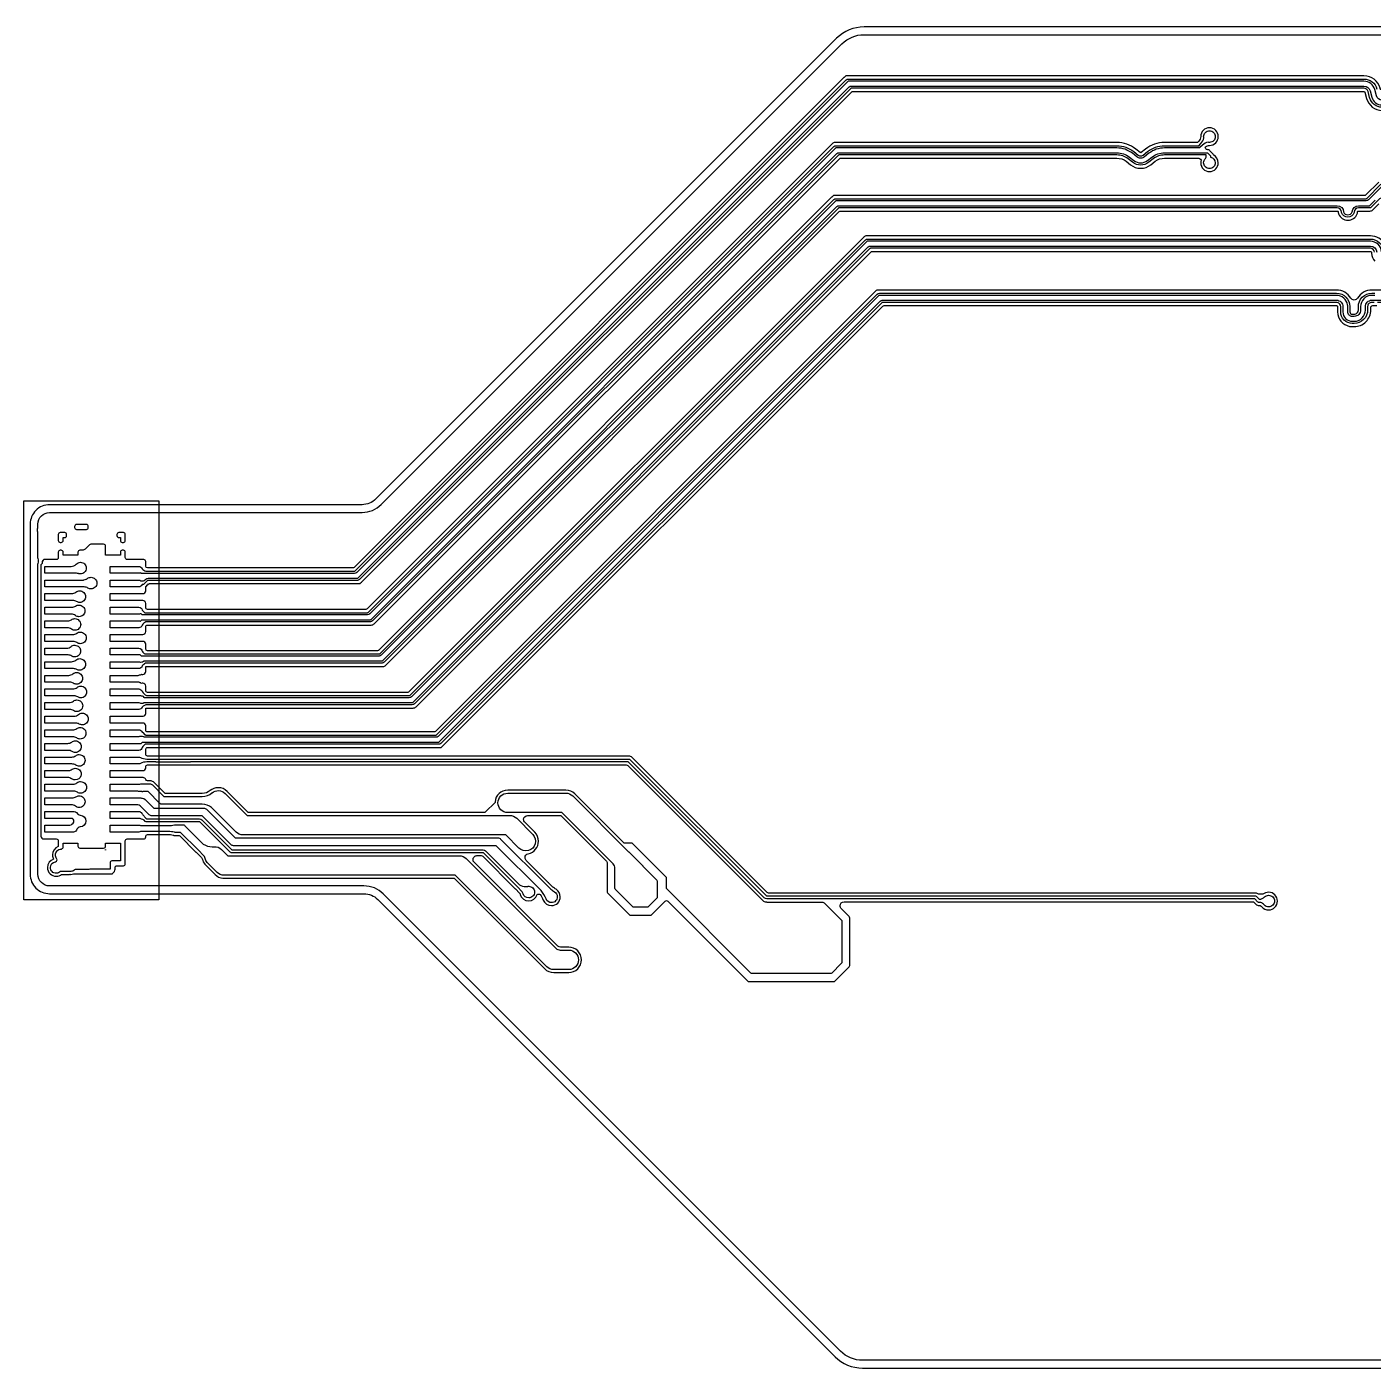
# Model space of a CAD drawing. Header units: millimetres. Extents: x 3227 to 3430, y -37 to 106.
# Drawn here: x 3299.62 to 3334.22, y -1.65 to 32.82 of the extents above; entities that cross this region are included whole.
import ezdxf

# ---------------------------------------------------------------- set-up
doc = ezdxf.new("R2010")
doc.units = ezdxf.units.MM
doc.header["$LTSCALE"] = 23.1
doc.layers.get('0').update_dxf_attribs({"linetype": 'CONTINUOUS'})
doc.layers.add('gbr-outline-dxf_layer1', color=2, linetype='CONTINUOUS')
doc.layers.add('備註', color=1, linetype='CONTINUOUS')

msp = doc.modelspace()

# ---------------------------------------------------------------- linework, layer by layer
for p, q in [((3333.985, 31.429), (3333.985, 31.429)), ((3333.985, 31.429), (3333.985, 31.429)), ((3300.814, 18.78), (3300.697, 18.78)), ((3302.67, 18.778), (3302.669, 18.778)), ((3300.814, 18.43), (3300.725, 18.43)), ((3302.495, 18.08), (3302.406, 18.08)), ((3302.645, 17.711), (3302.645, 17.711)), ((3302.495, 17.03), (3302.406, 17.03)), ((3302.639, 16.65), (3302.639, 16.65)), ((3300.814, 16.329), (3300.678, 16.329)), ((3300.814, 15.629), (3300.71, 15.629)), ((3302.685, 15.579), (3302.684, 15.579)), ((3300.814, 14.929), (3300.725, 14.929)), ((3302.495, 14.929), (3302.406, 14.929)), ((3302.7, 13.931), (3302.7, 13.931)), ((3302.7, 13.931), (3302.7, 13.931)), ((3302.7, 13.931), (3302.7, 13.931)), ((3302.495, 13.529), (3302.406, 13.529)), ((3300.814, 13.179), (3300.725, 13.179)), ((3313.473, 13.205), (3311.976, 13.205)), ((3300.725, 12.129), (3300.446, 12.129)), ((3300.791, 12.129), (3300.725, 12.129)), ((3300.791, 12.129), (3300.791, 12.129)), ((3303.247, 12.142), (3303.247, 12.142)), ((3301.641, 11.665), (3301.641, 11.678)), ((3301.696, 11.178), (3301.636, 11.178)), ((3314.733, 11.197), (3314.733, 11.197)), ((3357.135, -1.45), (3321.097, -1.45))]:
    msp.add_line(p, q)
at = {"color": 6}
msp.add_line((3333.387, 25.562), (3333.387, 25.627), dxfattribs=at)
at = {"color": 1}
msp.add_line((3308.04, 18.778), (3302.67, 18.778), dxfattribs=at)
at = {"color": 3}
msp.add_line((3308.671, 16.65), (3302.639, 16.65), dxfattribs=at)
at = {"color": 4}
msp.add_line((3309.448, 15.579), (3302.685, 15.579), dxfattribs=at)
at = {"linetype": 'Continuous'}
for points in [[(3299.902, 11.044), (3299.902, 11.093, -0.031919), (3299.901, 11.097), (3299.901, 19.015, -0.067064), (3299.903, 19.025, -0.074468), (3299.907, 19.035, 0.075639), (3299.917, 19.098, 0.074622), (3299.907, 19.161, -0.121952), (3299.902, 19.184), (3299.902, 19.57, -0.050514), (3299.899, 19.6, -0.05053), (3299.902, 19.63), (3299.902, 19.838, -0.09685), (3299.891, 19.894, -0.09685), (3299.902, 19.951), (3299.902, 20.044, -0.414221), (3300.202, 20.344), (3308.233, 20.344, 0.198849), (3308.727, 20.549), (3320.569, 32.39, -0.19897), (3321.135, 32.625)], [(3333.985, 31.568), (3320.733, 31.568, 0.015746), (3320.723, 31.568), (3320.687, 31.568, 0.198804), (3320.652, 31.553), (3320.627, 31.528, 0.017116), (3320.62, 31.521), (3308.027, 18.928, -0.148168), (3308, 18.917), (3302.716, 18.917, -0.382571), (3302.672, 18.966), (3302.672, 19.084, 0.414253), (3302.622, 19.134), (3302.198, 19.134, -0.414228), (3302.148, 19.184), (3302.148, 19.321), (3302.148, 19.322, 0.41425), (3302.098, 19.372), (3302.098, 19.372), (3302.072, 19.372), (3302.071, 19.372, 0.414261), (3302.021, 19.322), (3302.021, 19.321), (3302.021, 19.248), (3301.641, 19.248), (3301.641, 19.478), (3301.641, 19.478, 0.414249), (3301.591, 19.528), (3301.591, 19.528), (3301.536, 19.528)], [(3334.915, 31.568), (3334.915, 31.568, 0.347199), (3334.498, 31.239, -0.276193), (3334.465, 31.205), (3334.462, 31.204, -0.065127), (3334.449, 31.203, -0.340282), (3334.401, 31.24), (3334.398, 31.249, 0.340462), (3333.985, 31.568), (3333.985, 31.568)], [(3302.406, 18.08), (3301.758, 18.08), (3301.758, 18.257), (3302.406, 18.257), (3302.495, 18.257), (3302.596, 18.257), (3302.597, 18.257, 0.414241), (3302.672, 18.332), (3302.672, 18.333), (3302.672, 18.433, 0.027609), (3302.68, 18.441), (3302.721, 18.481, 0.02094), (3302.727, 18.487), (3302.746, 18.506, -0.138877), (3302.771, 18.516), (3308.115, 18.516, 0.015786), (3308.125, 18.516), (3308.161, 18.516, 0.198766), (3308.196, 18.531), (3308.22, 18.555, 0.017421), (3308.229, 18.563), (3308.229, 18.563), (3320.819, 31.154, -0.179694), (3320.851, 31.167), (3333.985, 31.167, -0.340562), (3334.011, 31.147), (3334.053, 30.987, 0.340283), (3334.452, 30.679)], [(3334.915, 31.429), (3334.915, 31.429, 0.34701), (3334.633, 31.207), (3334.633, 31.207), (3334.597, 31.056), (3334.597, 31.056, -0.346726), (3334.452, 30.941), (3334.452, 30.941, -0.340017), (3334.307, 31.053), (3334.307, 31.053), (3334.264, 31.214), (3334.264, 31.214, 0.340297), (3333.985, 31.429), (3333.985, 31.429)], [(3302.406, 17.03), (3301.758, 17.03), (3301.758, 17.207), (3302.406, 17.207), (3302.495, 17.207), (3302.596, 17.207), (3302.597, 17.207, 0.414244), (3302.672, 17.282), (3302.672, 17.283), (3302.672, 17.4, -0.41407), (3302.722, 17.45), (3308.468, 17.45, 0.198878), (3308.546, 17.482), (3320.502, 29.438, -0.198826), (3320.537, 29.452), (3327.633, 29.452), (3327.633, 29.452, -0.167414), (3327.872, 29.37), (3327.986, 29.28, 0.167594), (3328.246, 29.191, 0.167835), (3328.507, 29.28), (3328.621, 29.37, -0.167518), (3328.86, 29.452), (3328.86, 29.452), (3329.711, 29.452, -0.268885), (3329.799, 29.401, 0.075967), (3329.789, 29.333, 0.414191), (3330.015, 29.107, 0.414224), (3330.241, 29.333, 0.280458), (3330.118, 29.534, 0.112143), (3330.092, 29.575), (3330.027, 29.64, 0.183974), (3329.956, 29.672), (3329.956, 29.672, -0.184824), (3329.923, 29.687), (3329.922, 29.688, -0.199521), (3329.907, 29.723, -0.121481), (3329.913, 29.746, -0.156987), (3330.016, 29.78, 0.412768), (3330.241, 30.006, 0.414224), (3330.015, 30.232, 0.413068), (3329.789, 30.007, -0.193738), (3329.738, 29.886), (3329.737, 29.885, 0.020772), (3329.731, 29.878), (3329.705, 29.853), (3328.86, 29.853, 0.167615), (3328.374, 29.685), (3328.26, 29.596, -0.169346), (3328.246, 29.591, -0.192353), (3328.231, 29.597), (3328.119, 29.685, 0.167497), (3327.633, 29.853), (3320.371, 29.853, 0.198889), (3320.336, 29.838), (3308.363, 17.865, -0.198874), (3308.327, 17.85), (3302.722, 17.85, -0.414228), (3302.672, 17.9), (3302.672, 18.004), (3302.672, 18.005, 0.414241), (3302.597, 18.08), (3302.596, 18.08), (3302.495, 18.08)], [(3330.015, 30.156, -0.414224), (3330.165, 30.006, -0.414224), (3330.015, 29.856, -0.053932), (3329.983, 29.86, 0.16384), (3329.835, 29.787), (3329.771, 29.723, -0.199584), (3329.751, 29.714), (3328.86, 29.714, 0.167616), (3328.459, 29.576), (3328.459, 29.576), (3328.345, 29.487), (3328.345, 29.487, -0.167623), (3328.246, 29.453, -0.167515), (3328.148, 29.487), (3328.148, 29.487), (3328.033, 29.576), (3328.033, 29.576, 0.167466), (3327.633, 29.714), (3320.417, 29.714)], [(3334.365, 28.838), (3334.033, 28.506, -0.198941), (3333.998, 28.492), (3320.415, 28.492, 0.015746), (3320.405, 28.491), (3320.37, 28.491, 0.198804), (3320.335, 28.477), (3320.31, 28.452, 0.017053), (3320.302, 28.445), (3308.657, 16.799, -0.139116), (3308.632, 16.789), (3302.716, 16.789, -0.382075), (3302.672, 16.839), (3302.672, 16.954), (3302.672, 16.955, 0.414244), (3302.597, 17.03), (3302.596, 17.03), (3302.495, 17.03)], [(3321.225, 27.454), (3321.225, 27.454, 0.006819), (3321.221, 27.454), (3321.18, 27.454, 0.198766), (3321.145, 27.439), (3321.118, 27.412, 0.012403), (3321.112, 27.407), (3309.435, 15.729, -0.147767), (3309.408, 15.718), (3302.717, 15.718, -0.170073), (3302.687, 15.732), (3302.686, 15.733, -0.198987), (3302.672, 15.769), (3302.672, 15.879), (3302.672, 15.88, 0.410864), (3302.597, 15.955), (3302.583, 15.955, -0.012499), (3302.577, 15.955, -0.308651), (3302.549, 15.956, 0.028572), (3302.536, 15.965, -0.029945), (3302.524, 15.971, 0.049926), (3302.499, 15.98, -0.013052), (3302.495, 15.979), (3302.406, 15.979, -0.007359), (3302.403, 15.979), (3301.758, 15.979), (3301.758, 16.157), (3302.475, 16.157, 0.071632), (3302.554, 16.182, -0.21792), (3302.574, 16.182, -0.018983), (3302.583, 16.182), (3302.598, 16.182, 0.410099), (3302.672, 16.257), (3302.672, 16.258), (3302.672, 16.377, -0.028662), (3302.687, 16.388), (3308.792, 16.388, 0.198766), (3308.827, 16.403), (3320.5, 28.076, -0.198874), (3320.536, 28.091), (3333.298, 28.091, -0.280846), (3333.322, 28.076), (3333.326, 28.05, 0.061589), (3333.332, 28.024, 0.314172), (3333.572, 27.857, 0.314175), (3333.812, 28.024, 0.061605), (3333.818, 28.05), (3333.822, 28.076, -0.281559), (3333.846, 28.091, -0.020996), (3333.849, 28.091), (3334.139, 28.091, 0.198933), (3334.217, 28.123), (3334.367, 28.274, 0.005259)], [(3334.044, 28.353), (3320.415, 28.353, 0.198981), (3320.4, 28.346), (3308.727, 16.673, -0.198943), (3308.671, 16.65), (3308.671, 16.65)], [(3334.522, 27.239, 0.268492), (3334.151, 27.454), (3321.225, 27.454)], [(3302.406, 14.929), (3301.758, 14.929), (3301.758, 15.107), (3302.406, 15.107), (3302.495, 15.107), (3302.606, 15.107, 0.414243), (3302.672, 15.173), (3302.672, 15.309, -0.043874), (3302.672, 15.31, -0.023592), (3302.685, 15.317), (3309.544, 15.317, 0.198878), (3309.621, 15.35), (3321.31, 27.038, -0.198874), (3321.346, 27.053), (3334.151, 27.053, -0.324584), (3334.177, 27.034), (3334.18, 27.008, 0.142463), (3334.267, 26.8)], [(3333.279, 26.062), (3321.485, 26.062, 0.198766), (3321.449, 26.047), (3310.119, 14.717, -0.198729), (3310.084, 14.702), (3302.715, 14.702, -0.199114), (3302.684, 14.715, -0.198996), (3302.672, 14.746), (3302.672, 14.864, 0.414243), (3302.606, 14.929), (3302.495, 14.929)], [(3334.188, 26.062), (3334.188, 26.062, 0.263972), (3333.821, 25.853, -0.264041), (3333.733, 25.804, -0.264035), (3333.646, 25.853, 0.263976), (3333.279, 26.062), (3333.279, 26.062)], [(3301.536, 19.528), (3301.259, 19.528, 0.187557), (3301.226, 19.514), (3301.113, 19.401, -0.200207), (3301.041, 19.372), (3300.981, 19.372), (3300.981, 19.372, 0.414261), (3300.931, 19.322), (3300.931, 19.321), (3300.931, 19.248), (3300.551, 19.248), (3300.551, 19.321), (3300.551, 19.322, 0.414261), (3300.501, 19.372), (3300.5, 19.372), (3300.475, 19.372), (3300.474, 19.372, 0.41425), (3300.424, 19.322), (3300.424, 19.321), (3300.424, 19.184, -0.414106), (3300.374, 19.134), (3300.076, 19.134), (3300.075, 19.134, 0.198865), (3300.04, 19.12), (3300.039, 19.119), (3300.015, 19.095, 0.199129), (3300.011, 19.086), (3300.011, 19.086), (3300.011, 19.05, -0.200369), (3300, 19.023), (3299.99, 19.013, 0.192262), (3299.976, 18.979), (3299.976, 18.978), (3299.976, 12.028), (3299.976, 12.027, 0.414241), (3300.051, 11.952), (3300.052, 11.952), (3300.374, 11.952, -0.414253), (3300.424, 11.902), (3300.424, 11.761, -0.033485), (3300.423, 11.754, 0.316697), (3300.274, 11.541, 0.125543), (3300.301, 11.433, 0.324233), (3300.146, 11.218, 0.41422), (3300.372, 10.992, 0.167757), (3300.511, 11.04), (3300.697, 11.04, 0.037905), (3300.724, 11.042, 0.025273), (3300.747, 11.041, 0.075189), (3300.813, 11.051), (3301.804, 11.051, 0.414294), (3301.823, 11.071, 0.258701), (3301.883, 11.178), (3301.883, 11.211, -0.414106), (3301.933, 11.261), (3302.098, 11.261, 0.414081), (3302.148, 11.311), (3302.148, 11.902, -0.414081), (3302.198, 11.952), (3302.622, 11.952, 0.414081), (3302.672, 12.002), (3302.672, 12.016, -0.38183), (3302.716, 12.066), (3303.247, 12.066, -0.055089), (3303.379, 12.052), (3303.386, 12.048, 0.116488), (3303.409, 12.042), (3303.429, 12.042, 0.01306), (3303.438, 12.042), (3303.521, 12.042, -0.15202), (3303.549, 12.031), (3303.964, 11.615), (3303.965, 11.614), (3304.106, 11.473, -0.054069), (3304.138, 11.402, 0.004332), (3304.139, 11.4, 0.115728), (3304.217, 11.274), (3304.453, 11.038, 0.175705), (3304.655, 10.944), (3308.282, 10.944), (3308.282, 10.944, -0.013413), (3308.331, 10.943), (3310.598, 10.943), (3312.927, 8.613, 0.198935), (3313.158, 8.518), (3313.546, 8.518, 0.414219), (3313.872, 8.844, 0.414222), (3313.546, 9.17), (3313.33, 9.17, -0.197501), (3313.267, 9.196), (3313.266, 9.196), (3313.266, 9.196), (3311.111, 11.352, -0.183431), (3311.085, 11.42, -0.414233), (3311.187, 11.522), (3311.187, 11.522), (3311.298, 11.522, -0.198766), (3311.333, 11.507), (3312.169, 10.671, 0.015676), (3312.174, 10.666), (3312.283, 10.557, -0.046114), (3312.301, 10.515, 0.324006), (3312.516, 10.359, 0.331476), (3312.732, 10.521, -0.115381), (3312.777, 10.531, -0.093523), (3312.815, 10.524, -0.056038), (3312.891, 10.382, 0.30845), (3313.102, 10.238, 0.41422), (3313.328, 10.464, 0.261797), (3313.219, 10.657, -0.03515), (3313.136, 10.716), (3313.035, 10.818, 0.016587), (3313.027, 10.826), (3312.452, 11.4, -0.198848), (3312.422, 11.472, -0.358711), (3312.505, 11.573, 0.358986), (3312.768, 11.892, 0.198939), (3312.673, 12.123), (3312.416, 12.38, -0.198995), (3312.386, 12.452, -0.414073), (3312.488, 12.554), (3313.338, 12.554), (3314.514, 11.377, -0.198842), (3314.529, 11.342), (3314.529, 10.599, 0.198877), (3314.544, 10.563), (3315.1, 10.007, 0.198757), (3315.135, 9.993), (3315.643, 9.993, 0.198804), (3315.678, 10.007), (3316.021, 10.35, -0.198874), (3316.057, 10.365, -0.198804), (3316.092, 10.35), (3318.141, 8.301, 0.198757), (3318.177, 8.286), (3320.356, 8.286, 0.198866), (3320.392, 8.301), (3320.755, 8.664, 0.198959), (3320.77, 8.7), (3320.77, 9.919, 0.199074), (3320.755, 9.955), (3320.549, 10.16, -0.198982), (3320.519, 10.233, -0.41409), (3320.621, 10.335), (3331.15, 10.335), (3331.199, 10.285), (3331.2, 10.284), (3331.21, 10.275, 0.201663), (3331.291, 10.241), (3331.32, 10.241, -0.108065), (3331.361, 10.21, 0.223094), (3331.535, 10.128, 0.414196), (3331.761, 10.354, 0.414191), (3331.535, 10.58, 0.175412), (3331.39, 10.528), (3331.277, 10.528, 0.199226), (3331.197, 10.561, 0.018804), (3331.189, 10.561), (3319.14, 10.561), (3319.139, 10.561, 0.007324), (3319.136, 10.561, 0.007315), (3319.133, 10.561), (3318.68, 10.561, -0.199011), (3318.645, 10.576), (3315.173, 14.048, 0.198617), (3315.093, 14.081), (3315.093, 14.081), (3303.808, 14.08), (3303.805, 14.08), (3302.721, 14.082, -0.413781), (3302.672, 14.132), (3302.672, 14.252, -0.414095), (3302.722, 14.302), (3310.25, 14.302, 0.198766), (3310.285, 14.317), (3321.615, 25.647, -0.198729), (3321.651, 25.661), (3333.279, 25.661, -0.414276), (3333.306, 25.634), (3333.306, 25.501, 0.360583), (3333.615, 25.128, 0.0467), (3333.686, 25.121), (3333.733, 25.121, 0.414218), (3334.161, 25.548), (3334.161, 25.611, -0.414228), (3334.211, 25.661), (3334.316, 25.661)], [(3300.697, 18.78), (3300.078, 18.78), (3300.078, 18.957), (3300.697, 18.957), (3300.754, 18.957), (3300.755, 18.957, 0.209189), (3300.883, 19.014, -0.212744), (3300.995, 19.063)], [(3300.995, 19.063, -0.414224), (3301.145, 18.913, -0.414224), (3300.995, 18.763, -0.077825), (3300.949, 18.77, -0.013845), (3300.948, 18.771, 0.076035), (3300.896, 18.78), (3300.814, 18.78)], [(3300.725, 18.43), (3300.078, 18.43), (3300.078, 18.607), (3300.725, 18.607), (3300.814, 18.607), (3301.066, 18.607), (3301.066, 18.607, 0.026443), (3301.085, 18.608, -0.156945), (3301.143, 18.627), (3301.147, 18.627, 0.047336), (3301.175, 18.645, -0.012696), (3301.176, 18.646, -0.166914), (3301.268, 18.677)], [(3301.268, 18.677, -0.414224), (3301.418, 18.527, -0.414224), (3301.268, 18.377, -0.142723), (3301.187, 18.401, -0.014508), (3301.186, 18.401, 0.14102), (3301.093, 18.43), (3300.814, 18.43)], [(3300.718, 18.08), (3300.078, 18.08), (3300.078, 18.257), (3300.718, 18.257), (3300.769, 18.257), (3300.77, 18.257, 0.169489), (3300.878, 18.295, -0.17597), (3300.975, 18.33)], [(3300.975, 18.33, -0.414224), (3301.125, 18.18, -0.414224), (3300.975, 18.03, -0.138759), (3300.896, 18.053, -0.012225), (3300.895, 18.053, 0.140429), (3300.803, 18.08), (3300.802, 18.08), (3300.718, 18.08)], [(3300.667, 17.73), (3300.078, 17.73), (3300.078, 17.907), (3300.667, 17.907), (3300.772, 17.907), (3300.773, 17.907, 0.149617), (3300.871, 17.937, -0.153479), (3300.957, 17.964)], [(3300.957, 17.964, -0.414224), (3301.107, 17.814, -0.414224), (3300.957, 17.664, -0.165584), (3300.865, 17.695, 0.160102), (3300.761, 17.73), (3300.761, 17.73), (3300.667, 17.73)], [(3300.65, 17.03), (3300.078, 17.03), (3300.078, 17.207), (3300.65, 17.207), (3300.798, 17.207), (3300.798, 17.207, 0.15914), (3300.902, 17.241, -0.160126), (3300.991, 17.27)], [(3300.991, 17.27, -0.414224), (3301.141, 17.12, -0.414224), (3300.991, 16.97, -0.155432), (3300.904, 16.998, 0.153842), (3300.804, 17.03), (3300.803, 17.03), (3300.65, 17.03)], [(3300.678, 16.329), (3300.078, 16.329), (3300.078, 16.507), (3300.678, 16.507), (3300.76, 16.507), (3300.761, 16.507, 0.182382), (3300.877, 16.551), (3300.877, 16.551, -0.181258), (3300.976, 16.588)], [(3300.976, 16.588, -0.414224), (3301.126, 16.438, -0.414224), (3300.976, 16.288, -0.127166), (3300.903, 16.307), (3300.903, 16.307, 0.127961), (3300.817, 16.329), (3300.817, 16.329), (3300.814, 16.329)], [(3300.71, 15.629), (3300.078, 15.629), (3300.078, 15.807), (3300.71, 15.807), (3300.798, 15.807), (3300.799, 15.807, 0.171324), (3300.909, 15.846, -0.013462), (3300.909, 15.847, -0.169362), (3301.003, 15.879)], [(3301.003, 15.879, -0.414224), (3301.153, 15.729, -0.414224), (3301.003, 15.579, -0.141049), (3300.923, 15.602), (3300.923, 15.602, 0.138199), (3300.832, 15.629), (3300.814, 15.629)], [(3300.725, 14.929), (3300.078, 14.929), (3300.078, 15.107), (3300.725, 15.107), (3300.814, 15.107), (3300.831, 15.107), (3300.832, 15.107, 0.176855), (3300.944, 15.148, -0.178398), (3301.042, 15.184)], [(3301.042, 15.184, -0.414224), (3301.192, 15.034, -0.414224), (3301.042, 14.884, -0.135236), (3300.965, 14.905, 0.129539), (3300.879, 14.929), (3300.814, 14.929)], [(3300.678, 14.579), (3300.078, 14.579), (3300.078, 14.757), (3300.678, 14.757), (3300.795, 14.757), (3300.796, 14.757, 0.158371), (3300.899, 14.791, -0.012907), (3300.899, 14.791, -0.156614), (3300.987, 14.819)], [(3300.987, 14.819, -0.414224), (3301.137, 14.669, -0.414224), (3300.987, 14.519, -0.156535), (3300.899, 14.547, 0.155232), (3300.798, 14.579), (3300.798, 14.579), (3300.678, 14.579)], [(3300.714, 13.879), (3300.078, 13.879), (3300.078, 14.057), (3300.714, 14.057), (3300.77, 14.057), (3300.77, 14.057, 0.159735), (3300.874, 14.091, -0.014225), (3300.875, 14.092, -0.15768), (3300.963, 14.12)], [(3300.963, 14.12, -0.414224), (3301.113, 13.97, -0.414224), (3300.963, 13.82, -0.153067), (3300.877, 13.847, -0.011214), (3300.876, 13.848, 0.15441), (3300.776, 13.879), (3300.775, 13.879), (3300.714, 13.879)], [(3301.758, 14.057), (3302.406, 14.057), (3302.495, 14.057, -0.119037), (3302.535, 14.047, -0.011996), (3302.536, 14.047, 0.123426), (3302.7, 14.006), (3302.939, 14.006, -0.074114), (3302.95, 14.004), (3303.812, 14.004, -0.067888), (3303.822, 14.006), (3315.072, 14.006), (3315.072, 14.006, -0.199051), (3315.134, 13.98), (3318.625, 10.489), (3318.625, 10.489, 0.198993), (3318.634, 10.485), (3331.197, 10.485, -0.223567), (3331.226, 10.472), (3331.295, 10.402, 0.192181), (3331.428, 10.46), (3331.429, 10.46, -0.199026), (3331.535, 10.504, -0.414224), (3331.685, 10.354, -0.414224), (3331.535, 10.204, -0.224099), (3331.419, 10.259, 0.132872), (3331.335, 10.317), (3331.291, 10.317, -0.200779), (3331.264, 10.328), (3331.253, 10.338), (3331.253, 10.339), (3331.182, 10.41), (3318.634, 10.41)], [(3302.406, 13.529), (3301.758, 13.529), (3301.758, 13.707), (3302.406, 13.707), (3302.495, 13.707), (3302.596, 13.707), (3302.597, 13.707, 0.414244), (3302.672, 13.782), (3302.672, 13.783), (3302.672, 13.805, -0.414095), (3302.722, 13.855), (3302.921, 13.855), (3302.925, 13.855, 0.033675), (3302.94, 13.854), (3302.941, 13.854), (3303.82, 13.854), (3303.821, 13.854, 0.029383), (3303.834, 13.854), (3303.837, 13.855), (3303.896, 13.855, -0.034512), (3303.91, 13.856)], [(3302.7, 13.931), (3302.7, 13.931, 0.122409), (3302.538, 13.891, -0.127335), (3302.495, 13.879), (3302.406, 13.879)], [(3318.634, 10.41), (3318.634, 10.41, -0.198813), (3318.572, 10.436), (3315.081, 13.927), (3315.081, 13.927, 0.199265), (3315.072, 13.931), (3303.83, 13.931, -0.067816), (3303.82, 13.929), (3302.941, 13.929, -0.07404), (3302.93, 13.931), (3302.7, 13.931)], [(3303.91, 13.856), (3304.694, 13.856, -0.035508), (3304.708, 13.855), (3315.025, 13.855, -0.199011), (3315.061, 13.84), (3318.533, 10.368, 0.198617), (3318.613, 10.335), (3318.613, 10.335), (3318.622, 10.335, -0.16555), (3318.636, 10.33, 0.165614), (3318.651, 10.325), (3320.075, 10.325, -0.198804), (3320.11, 10.31), (3320.551, 9.87, -0.198996), (3320.565, 9.834), (3320.565, 8.784, -0.198766), (3320.551, 8.749), (3320.307, 8.505, -0.198959), (3320.272, 8.491), (3318.261, 8.491, -0.198889), (3318.226, 8.505), (3316.072, 10.659, -0.198959), (3316.058, 10.694), (3316.058, 10.94, 0.198889), (3316.043, 10.975), (3315.19, 11.828, 0.198847), (3315.154, 11.843), (3314.991, 11.843, -0.198804), (3314.955, 11.858), (3313.703, 13.11, 0.198753), (3313.473, 13.205), (3313.473, 13.205)], [(3311.976, 13.205), (3311.976, 13.205, 0.391672), (3311.651, 12.905), (3311.65, 12.886), (3311.409, 12.646, -0.198814), (3311.374, 12.631), (3305.308, 12.631), (3304.766, 13.174, 0.198927), (3304.535, 13.269, 0.175713), (3304.326, 13.193), (3304.326, 13.193, -0.175919), (3304.126, 13.121, 0.015009), (3304.116, 13.12), (3303.174, 13.12), (3302.9, 13.394, 0.198592), (3302.775, 13.446), (3302.722, 13.446, -0.314086), (3302.675, 13.478, -0.011631), (3302.674, 13.479, 0.319008), (3302.604, 13.529), (3302.603, 13.529), (3302.495, 13.529)], [(3300.725, 13.179), (3300.078, 13.179), (3300.078, 13.357), (3300.725, 13.357), (3300.802, 13.357, 0.160585), (3300.905, 13.393, -0.171595), (3301, 13.426)], [(3301, 13.426, -0.414224), (3301.15, 13.276, -0.414224), (3301, 13.126, -0.145034), (3300.918, 13.15), (3300.918, 13.151, 0.146019), (3300.822, 13.179), (3300.821, 13.179), (3300.814, 13.179)], [(3302.406, 13.179), (3301.758, 13.179), (3301.758, 13.357), (3302.406, 13.357), (3302.494, 13.357, 0.001785), (3302.544, 13.365, -0.08037), (3302.576, 13.37)], [(3302.576, 13.37), (3302.775, 13.37, -0.199863), (3302.847, 13.34), (3303.142, 13.045), (3304.126, 13.045, 0.175918), (3304.375, 13.135, -0.006993), (3304.377, 13.136, -0.38565), (3304.712, 13.12), (3305.277, 12.555), (3312.029, 12.555, -0.199793), (3312.207, 12.482), (3312.619, 12.069, -1), (3312.266, 11.716), (3311.927, 12.055), (3305.174, 12.055, -0.19971), (3304.997, 12.128), (3304.367, 12.757, 0.169539), (3304.126, 12.842), (3303.101, 12.842, -0.199863), (3303.028, 12.871), (3302.733, 13.167), (3302.595, 13.167, -0.115063), (3302.583, 13.166, 0.001427), (3302.574, 13.167, -0.050603), (3302.554, 13.169, 0.011445), (3302.466, 13.177, -0.086694), (3302.458, 13.179), (3302.406, 13.179)], [(3300.718, 12.829), (3300.078, 12.829), (3300.078, 13.007), (3300.718, 13.007), (3300.785, 13.007), (3300.785, 13.007, 0.142248), (3300.879, 13.034, -0.147198), (3300.962, 13.059)], [(3300.962, 13.059, -0.414224), (3301.112, 12.909, -0.414224), (3300.962, 12.759, -0.168028), (3300.869, 12.791), (3300.869, 12.792, 0.168886), (3300.76, 12.829), (3300.76, 12.829), (3300.718, 12.829)], [(3314.733, 11.197), (3314.733, 11.197, 0.196833), (3314.686, 11.313), (3313.369, 12.629), (3311.976, 12.629, -1), (3311.976, 13.129)], [(3311.976, 13.129), (3313.472, 13.129, -0.19971), (3313.65, 13.056), (3315.083, 11.623, -0.115747), (3315.102, 11.611), (3315.45, 11.263, -0.199061), (3315.454, 11.252), (3315.454, 11.252, 0.024528), (3315.454, 11.251, -0.031574), (3315.474, 11.226), (3315.807, 10.893, -0.198944), (3315.821, 10.858), (3315.821, 10.46, -0.198804), (3315.807, 10.425), (3315.593, 10.212, -0.198814), (3315.558, 10.197), (3315.22, 10.197, -0.198889), (3315.184, 10.212), (3314.748, 10.648, -0.198814), (3314.733, 10.683), (3314.733, 11.197)], [(3300.078, 12.657), (3300.446, 12.657), (3300.814, 12.657), (3300.829, 12.657, -0.199324), (3300.892, 12.631), (3300.94, 12.583, 0.183977), (3300.989, 12.562, -0.406832), (3301.136, 12.412, -0.408243), (3300.989, 12.262, 0.183164), (3300.94, 12.241), (3300.902, 12.204, -0.366448), (3300.814, 12.129), (3300.791, 12.129)], [(3300.446, 12.129), (3300.078, 12.129), (3300.078, 12.307), (3300.446, 12.307), (3300.723, 12.307), (3300.723, 12.307, 0.198878), (3300.776, 12.329), (3300.776, 12.329), (3300.807, 12.36, 0.193913), (3300.828, 12.412, 0.179554), (3300.81, 12.461, 0.178789), (3300.761, 12.479), (3300.761, 12.479), (3300.446, 12.479)], [(3302.406, 12.129), (3301.758, 12.129), (3301.758, 12.307), (3302.406, 12.307), (3302.495, 12.307, -0.136166), (3302.54, 12.294), (3303.247, 12.294), (3303.247, 12.294), (3303.247, 12.294, 0.061527), (3303.413, 12.315, -0.06543), (3303.438, 12.318)], [(3303.247, 12.142), (3302.54, 12.142, -0.136155), (3302.495, 12.129), (3302.406, 12.129)], [(3303.438, 12.318), (3303.61, 12.318, -0.200036), (3303.681, 12.289), (3304.152, 11.818, 0.140241), (3304.384, 11.751, 0.023368), (3304.425, 11.753), (3304.426, 11.753, -0.221874), (3304.624, 11.681), (3304.787, 11.519), (3310.733, 11.519, -0.199522), (3310.91, 11.445), (3313.214, 9.141, 0.192569), (3313.328, 9.094), (3313.546, 9.094, -1), (3313.546, 8.594), (3313.158, 8.594, -0.199522), (3312.981, 8.667), (3310.63, 11.019), (3304.684, 11.019, -0.19935), (3304.507, 11.092), (3304.271, 11.327, -0.119035), (3304.21, 11.427, 0.058936), (3304.166, 11.521), (3304.019, 11.668), (3304.018, 11.668), (3303.569, 12.118), (3303.438, 12.118, -0.065441), (3303.413, 12.122, 0.061526), (3303.247, 12.142), (3303.247, 12.142)], [(3301.636, 11.178), (3301.235, 11.178, -0.129584), (3301.185, 11.165), (3300.877, 11.165), (3300.877, 11.165, 0.17261), (3300.845, 11.154, -0.181194), (3300.747, 11.117, -0.042036), (3300.722, 11.119, -0.015886), (3300.716, 11.118, -0.046259), (3300.697, 11.116), (3300.482, 11.116, -0.209013), (3300.372, 11.068, -0.414224), (3300.222, 11.218, -0.375159), (3300.351, 11.367, 0.368314), (3300.394, 11.416), (3300.394, 11.416, 0.166006), (3300.383, 11.447, -0.171919), (3300.35, 11.541, -0.414224), (3300.5, 11.691), (3300.501, 11.691), (3300.501, 11.691, 0.02511), (3300.506, 11.692), (3300.507, 11.692, -0.111394), (3300.544, 11.717, 0.129912), (3300.551, 11.741), (3300.551, 11.742), (3300.551, 11.839)], [(3300.551, 11.839), (3300.931, 11.839), (3300.931, 11.766), (3300.931, 11.765, 0.414261), (3300.981, 11.715), (3300.981, 11.715), (3301.554, 11.715, -0.06286), (3301.579, 11.712, -0.128437), (3301.591, 11.715, 0.41425), (3301.641, 11.765), (3301.641, 11.766), (3301.641, 11.839), (3302.021, 11.839), (3302.021, 11.388), (3301.805, 11.388, 0.406516), (3301.756, 11.338), (3301.756, 11.338), (3301.756, 11.178), (3301.696, 11.178)], [(3301.641, 11.678, -0.018946), (3301.635, 11.675, -0.029216), (3301.641, 11.665)], [(3321.097, -1.45), (3321.097, -1.45, -0.198841), (3320.531, -1.216), (3308.777, 10.539, 0.198849), (3308.282, 10.744), (3300.202, 10.744, -0.414221), (3299.902, 11.044), (3299.902, 11.044)]]:
    msp.add_lwpolyline(points, format="xyb", dxfattribs=at)
for points in [[(3321.135, 32.625), (3321.135, 32.625), (3357.135, 32.625)], [(3335.137, 26.062), (3334.188, 26.062)], [(3302.406, 13.879), (3301.758, 13.879), (3301.758, 14.057)], [(3300.446, 12.479), (3300.078, 12.479), (3300.078, 12.657)]]:
    msp.add_lwpolyline(points, dxfattribs=at)
at = {"color": 1, "linetype": 'Continuous'}
for points in [[(3302.406, 18.78), (3301.758, 18.78), (3301.758, 18.957), (3302.406, 18.957), (3302.495, 18.957, -0.316645), (3302.578, 18.898, 0.112618), (3302.674, 18.835), (3308.04, 18.835, 0.199073), (3308.056, 18.841), (3308.056, 18.841), (3320.677, 31.463, -0.19884), (3320.733, 31.486), (3320.733, 31.486), (3333.985, 31.486), (3333.985, 31.486), (3333.985, 31.486), (3333.985, 31.486), (3333.985, 31.486, -0.340305), (3334.319, 31.229)], [(3302.406, 18.43), (3301.758, 18.43), (3301.758, 18.607), (3302.406, 18.607), (3302.495, 18.607, -0.165655), (3302.549, 18.589, 0.054134), (3302.588, 18.585, 0.063912), (3302.635, 18.591), (3302.676, 18.632, -0.198943), (3302.731, 18.655), (3302.731, 18.655), (3308.115, 18.655, 0.199124), (3308.13, 18.661), (3308.13, 18.661), (3320.752, 31.283, -0.198963), (3320.808, 31.306)], [(3334.452, 30.761, -0.340295), (3334.132, 31.007), (3334.132, 31.008), (3334.09, 31.168), (3334.09, 31.168, 0.340395), (3333.985, 31.249), (3320.808, 31.249, 0.199003), (3320.792, 31.243), (3320.792, 31.243), (3308.171, 18.621, -0.199055), (3308.115, 18.598), (3302.731, 18.598, 0.199143), (3302.716, 18.591), (3302.716, 18.591), (3302.67, 18.545), (3302.67, 18.545), (3302.623, 18.498, -0.199488), (3302.603, 18.49), (3302.579, 18.49), (3302.579, 18.49, -0.320951), (3302.495, 18.43), (3302.406, 18.43)], [(3333.985, 31.429), (3320.733, 31.429, 0.198864), (3320.718, 31.423), (3320.718, 31.423), (3308.096, 18.801, -0.198949), (3308.041, 18.778), (3308.04, 18.778)], [(3320.808, 31.306), (3320.808, 31.306), (3333.985, 31.306), (3333.985, 31.306, -0.340388), (3334.145, 31.183), (3334.145, 31.182), (3334.187, 31.022), (3334.187, 31.022, 0.340287), (3334.452, 30.818, 0.347042)], [(3302.669, 18.778), (3302.563, 18.778, -0.199584), (3302.542, 18.786), (3302.538, 18.791, -0.12822), (3302.495, 18.78), (3302.406, 18.78)]]:
    msp.add_lwpolyline(points, format="xyb", dxfattribs=at)
at = {"color": 2, "linetype": 'Continuous'}
for points in [[(3302.645, 17.711), (3302.591, 17.711, -0.198955), (3302.57, 17.72), (3302.553, 17.738, 0.0204), (3302.536, 17.738, 0.004271), (3302.533, 17.738, -0.112169), (3302.495, 17.73), (3302.406, 17.73, -0.007359), (3302.403, 17.73), (3301.758, 17.73), (3301.758, 17.907), (3302.495, 17.907), (3302.495, 17.907, -0.36701), (3302.582, 17.833, 0.115975), (3302.652, 17.768), (3308.373, 17.768), (3308.373, 17.768, 0.198995), (3308.388, 17.775), (3308.388, 17.775), (3320.362, 29.748), (3320.362, 29.748, -0.198938), (3320.417, 29.771), (3327.633, 29.771), (3327.633, 29.771, -0.167468), (3328.068, 29.621), (3328.068, 29.621), (3328.183, 29.532), (3328.183, 29.531, 0.167486), (3328.246, 29.51, 0.167637), (3328.31, 29.531), (3328.31, 29.532), (3328.424, 29.621), (3328.424, 29.621, -0.167613), (3328.86, 29.771), (3328.86, 29.771), (3329.739, 29.771), (3329.795, 29.827), (3329.795, 29.827), (3329.795, 29.827, 0.163395), (3329.868, 29.975, -0.053469), (3329.865, 30.006, -0.414224), (3330.015, 30.156)], [(3302.406, 17.38), (3301.758, 17.38), (3301.758, 17.557), (3302.406, 17.557), (3302.495, 17.557, -0.095279), (3302.527, 17.551, 0.011606), (3302.542, 17.552), (3302.57, 17.58, -0.199584), (3302.59, 17.588), (3302.672, 17.588), (3302.672, 17.588), (3308.448, 17.588, 0.198856), (3308.463, 17.594), (3320.436, 29.568), (3320.436, 29.568, -0.1988), (3320.492, 29.591)], [(3320.417, 29.714), (3320.417, 29.714, 0.199121), (3320.402, 29.708), (3308.429, 17.735), (3308.428, 17.734, -0.198856), (3308.373, 17.711), (3302.645, 17.711)], [(3320.492, 29.591), (3320.492, 29.591), (3327.633, 29.591), (3327.633, 29.591, -0.167466), (3327.957, 29.479), (3327.957, 29.479), (3328.072, 29.389), (3328.072, 29.389, 0.167452), (3328.246, 29.329, 0.167469), (3328.421, 29.389), (3328.421, 29.389), (3328.536, 29.479), (3328.536, 29.479, -0.167398), (3328.86, 29.591), (3328.86, 29.591), (3329.915, 29.591, -0.033991), (3329.919, 29.591), (3329.95, 29.591, -0.199584), (3329.97, 29.582), (3329.974, 29.578), (3329.974, 29.578), (3330.035, 29.518), (3330.035, 29.517, -0.196847), (3330.043, 29.497), (3330.043, 29.481, -0.359284), (3330.165, 29.333, -0.414224), (3330.015, 29.183, -0.414224), (3329.865, 29.333, -0.216781), (3329.916, 29.446, 0.115252), (3329.931, 29.512, 0.037055), (3329.93, 29.534), (3329.915, 29.534, -0.033991), (3329.911, 29.534), (3328.86, 29.534, 0.167388), (3328.571, 29.434), (3328.571, 29.434), (3328.456, 29.344), (3328.456, 29.344, -0.167477), (3328.246, 29.272), (3328.246, 29.272, -0.167465), (3328.037, 29.344), (3328.036, 29.344), (3327.922, 29.434), (3327.922, 29.434, 0.167454), (3327.633, 29.534), (3320.492, 29.534, 0.198981), (3320.477, 29.528), (3308.503, 17.554), (3308.503, 17.554, -0.198777), (3308.448, 17.531), (3308.448, 17.531)], [(3308.448, 17.531), (3302.679, 17.531, 0.105762), (3302.581, 17.447, -0.344691), (3302.495, 17.38), (3302.406, 17.38)]]:
    msp.add_lwpolyline(points, format="xyb", dxfattribs=at)
at = {"color": 3, "linetype": 'Continuous'}
for points in [[(3334.708, 29.274, -0.414224), (3334.858, 29.124, -0.395258), (3334.717, 28.975, 0.057643), (3334.664, 28.943, -0.091578), (3334.64, 28.908), (3334.64, 28.908), (3334.585, 28.854), (3334.585, 28.854), (3334.524, 28.792, -0.034801), (3334.492, 28.765), (3334.492, 28.764, 0.034732), (3334.463, 28.74), (3334.099, 28.376), (3334.099, 28.376, -0.198742), (3334.044, 28.353), (3334.044, 28.353)], [(3302.406, 16.68), (3301.758, 16.68), (3301.758, 16.857), (3302.406, 16.857), (3302.495, 16.857, -0.388245), (3302.583, 16.776, 0.114548), (3302.647, 16.707), (3308.671, 16.707, 0.199143), (3308.687, 16.714), (3308.687, 16.714), (3320.36, 28.387), (3320.36, 28.387, -0.198816), (3320.415, 28.41), (3320.415, 28.41), (3334.044, 28.41, 0.198914), (3334.059, 28.416), (3334.423, 28.78)], [(3334.457, 28.423), (3334.425, 28.423, 0.198872), (3334.384, 28.405), (3334.384, 28.405), (3334.311, 28.332), (3334.311, 28.332), (3334.159, 28.181, -0.199274), (3334.139, 28.172), (3333.846, 28.172, 0.413726), (3333.738, 28.064, -0.08709), (3333.736, 28.054, -0.317814), (3333.572, 27.938, -0.317817), (3333.408, 28.054, -0.087123), (3333.406, 28.064, 0.413728), (3333.298, 28.172), (3320.49, 28.172, 0.198856), (3320.475, 28.166), (3308.802, 16.493, -0.198812), (3308.746, 16.47), (3308.746, 16.47)], [(3302.406, 16.329), (3301.758, 16.329), (3301.758, 16.507), (3302.406, 16.507), (3302.495, 16.507, -0.110476), (3302.532, 16.499, 0.005339), (3302.537, 16.499), (3302.537, 16.499, 0.06156), (3302.599, 16.506), (3302.611, 16.519, -0.199584), (3302.631, 16.527), (3302.66, 16.527), (3302.66, 16.527), (3308.746, 16.527, 0.199032), (3308.761, 16.533), (3308.761, 16.533), (3320.435, 28.206), (3320.435, 28.206, -0.198777), (3320.49, 28.229), (3320.49, 28.229), (3333.298, 28.229, -0.404726), (3333.463, 28.069, 0.307508), (3333.572, 27.995, 0.307508), (3333.681, 28.069, -0.404727), (3333.846, 28.229), (3334.127, 28.229), (3334.271, 28.372)], [(3302.639, 16.65), (3302.574, 16.65, -0.199584), (3302.554, 16.659), (3302.527, 16.686, -0.092887), (3302.495, 16.68), (3302.406, 16.68)], [(3308.746, 16.47), (3302.667, 16.47, 0.111536), (3302.581, 16.398, -0.348069), (3302.495, 16.329), (3302.406, 16.329)]]:
    msp.add_lwpolyline(points, format="xyb", dxfattribs=at)
at = {"color": 4, "linetype": 'Continuous'}
for points in [[(3302.406, 15.629), (3301.758, 15.629), (3301.758, 15.807), (3302.406, 15.807), (3302.495, 15.807, -0.348806), (3302.581, 15.739, 0.098678), (3302.692, 15.636), (3309.448, 15.636, 0.198914), (3309.463, 15.642), (3321.17, 27.349, -0.198943), (3321.225, 27.372), (3321.225, 27.372), (3334.151, 27.372), (3334.151, 27.372, -0.39542), (3334.496, 27.048)], [(3302.406, 15.279), (3301.758, 15.279), (3301.758, 15.457), (3302.406, 15.457), (3302.495, 15.457, -0.142292), (3302.542, 15.443, 0.035775), (3302.577, 15.441), (3302.577, 15.441, 0.029688), (3302.606, 15.443), (3302.611, 15.447, -0.198563), (3302.631, 15.456), (3302.666, 15.456), (3309.523, 15.456), (3309.523, 15.456, 0.198995), (3309.538, 15.462), (3309.538, 15.462), (3321.245, 27.169, -0.198804), (3321.3, 27.192)], [(3334.26, 27.033, 0.395296), (3334.151, 27.135), (3321.3, 27.135, 0.199004), (3321.285, 27.128), (3321.285, 27.128), (3309.579, 15.422), (3309.578, 15.422, -0.198856), (3309.523, 15.399), (3302.671, 15.399, 0.070237), (3302.61, 15.366), (3302.592, 15.348, -0.114375), (3302.581, 15.341, 0.004919), (3302.578, 15.338, -0.316589), (3302.495, 15.279), (3302.406, 15.279)], [(3334.44, 27.045, 0.395401), (3334.151, 27.315), (3321.225, 27.315, 0.199143), (3321.21, 27.309), (3321.21, 27.309), (3309.504, 15.602), (3309.504, 15.602, -0.198742), (3309.448, 15.579), (3309.448, 15.579)], [(3321.3, 27.192), (3321.3, 27.192), (3334.151, 27.192), (3334.151, 27.192, -0.395286), (3334.316, 27.037)], [(3302.684, 15.579), (3302.656, 15.579, -0.199584), (3302.636, 15.588), (3302.613, 15.61, 0.062516), (3302.52, 15.633, -0.071784), (3302.495, 15.629), (3302.406, 15.629)]]:
    msp.add_lwpolyline(points, format="xyb", dxfattribs=at)
at = {"color": 6, "linetype": 'Continuous'}
for points in [[(3302.406, 14.579), (3301.758, 14.579), (3301.758, 14.757), (3302.406, 14.757), (3302.495, 14.757, -0.322188), (3302.579, 14.697, -0.170128), (3302.596, 14.688), (3302.653, 14.631, 0.020186), (3302.672, 14.621), (3310.129, 14.621), (3310.129, 14.621, 0.199121), (3310.145, 14.627), (3321.475, 25.957), (3321.475, 25.957, -0.198777), (3321.53, 25.98), (3321.53, 25.98), (3333.279, 25.98, -0.414212), (3333.625, 25.634), (3333.625, 25.634), (3333.625, 25.605), (3333.625, 25.501, 0.414258), (3333.686, 25.44), (3333.733, 25.44, 0.414232), (3333.842, 25.548), (3333.842, 25.634, -0.414219), (3334.188, 25.98), (3334.264, 25.98)], [(3302.406, 14.229), (3301.758, 14.229), (3301.758, 14.407), (3302.406, 14.407), (3302.495, 14.407, -0.088902), (3302.525, 14.402, 0.030232), (3302.555, 14.406), (3302.582, 14.432, -0.199584), (3302.602, 14.441), (3302.651, 14.441), (3302.651, 14.441), (3310.204, 14.441, 0.198981), (3310.219, 14.447), (3321.549, 25.777), (3321.55, 25.777, -0.198856), (3321.605, 25.8)], [(3333.568, 25.605), (3333.568, 25.634, 0.040192), (3333.564, 25.68, -0.009986), (3333.564, 25.681, 0.367217), (3333.279, 25.923), (3321.53, 25.923, 0.198856), (3321.515, 25.917), (3310.185, 14.587), (3310.185, 14.587, -0.198938), (3310.129, 14.564), (3302.666, 14.564)], [(3321.605, 25.743), (3321.605, 25.743, 0.198995), (3321.59, 25.737), (3321.59, 25.736), (3310.26, 14.407), (3310.26, 14.407, -0.198816), (3310.204, 14.384), (3310.204, 14.384)], [(3321.605, 25.8), (3333.279, 25.8, -0.414226), (3333.444, 25.634), (3333.444, 25.627), (3333.444, 25.562), (3333.444, 25.501, 0.414224), (3333.686, 25.259), (3333.733, 25.259, 0.41422), (3334.022, 25.548), (3334.022, 25.634, -0.414226), (3334.188, 25.8), (3334.252, 25.8), (3334.332, 25.8), (3335.328, 25.8), (3335.328, 25.8, -0.345906), (3335.461, 25.695, -0.366973), (3335.587, 25.547, -0.414224), (3335.437, 25.397, -0.414224), (3335.287, 25.547, -0.157232), (3335.315, 25.635, 0.062102), (3335.32, 25.68), (3335.32, 25.68, 0.08925), (3335.309, 25.743), (3334.332, 25.743)], [(3333.387, 25.627), (3333.387, 25.634, 0.414232), (3333.279, 25.743), (3321.605, 25.743)], [(3334.252, 25.743), (3334.188, 25.743, 0.414232), (3334.079, 25.634), (3334.079, 25.548, -0.414219), (3333.733, 25.202), (3333.686, 25.202, -0.414222), (3333.387, 25.501), (3333.387, 25.562)], [(3334.264, 25.923), (3334.188, 25.923, 0.41422), (3333.899, 25.634), (3333.899, 25.548, -0.414226), (3333.733, 25.383), (3333.686, 25.383, -0.414237), (3333.568, 25.501), (3333.568, 25.605)], [(3302.666, 14.564), (3302.652, 14.564, -0.199584), (3302.631, 14.572), (3302.627, 14.577, 0.076183), (3302.547, 14.589, 0.011825), (3302.534, 14.589, -0.116693), (3302.495, 14.579), (3302.406, 14.579)], [(3310.204, 14.384), (3302.659, 14.384, 0.110709), (3302.583, 14.306, -0.374388), (3302.495, 14.229), (3302.406, 14.229)]]:
    msp.add_lwpolyline(points, format="xyb", dxfattribs=at)
at = {"linetype": 'Continuous'}
for points in [[(3300.474, 19.825), (3300.474, 19.825, 0.414249), (3300.424, 19.775), (3300.424, 19.775), (3300.424, 19.625), (3300.424, 19.625, 0.414249), (3300.474, 19.575), (3300.474, 19.575), (3300.5, 19.575), (3300.501, 19.575, 0.41426), (3300.551, 19.625), (3300.551, 19.625), (3300.551, 19.698), (3300.591, 19.698, 0.405995), (3300.639, 19.748), (3300.639, 19.749), (3300.639, 19.775), (3300.639, 19.775, 0.414249), (3300.589, 19.825), (3300.589, 19.825)], [(3300.893, 20.035), (3300.893, 20.035, 0.414249), (3300.843, 19.985), (3300.843, 19.985), (3300.843, 19.959), (3300.843, 19.958, 0.41425), (3300.893, 19.908), (3300.893, 19.908), (3300.936, 19.908), (3301.146, 19.908), (3301.147, 19.908, 0.41425), (3301.197, 19.958), (3301.197, 19.959), (3301.197, 19.985), (3301.197, 19.985, 0.414249), (3301.147, 20.035), (3301.147, 20.035)], [(3301.983, 19.825), (3301.983, 19.825, 0.414249), (3301.933, 19.775), (3301.933, 19.775), (3301.933, 19.749), (3301.933, 19.748, 0.405995), (3301.981, 19.698), (3302.021, 19.698), (3302.021, 19.625), (3302.021, 19.625, 0.41426), (3302.071, 19.575), (3302.072, 19.575), (3302.098, 19.575), (3302.098, 19.575, 0.414249), (3302.148, 19.625), (3302.148, 19.625), (3302.148, 19.775), (3302.148, 19.775, 0.414249), (3302.098, 19.825), (3302.098, 19.825)], [(3300.851, 17.614, -0.414224), (3301.001, 17.464, -0.414224), (3300.851, 17.314, -0.160749), (3300.761, 17.344, -0.013262), (3300.761, 17.344, 0.162623), (3300.655, 17.38), (3300.655, 17.38), (3300.078, 17.38), (3300.078, 17.557), (3300.666, 17.557), (3300.667, 17.557, 0.14944), (3300.765, 17.587, -0.153704)], [(3300.85, 16.931, -0.414224), (3301, 16.781, -0.414224), (3300.85, 16.631, -0.137897), (3300.772, 16.653), (3300.771, 16.654, 0.138825), (3300.679, 16.68), (3300.679, 16.68), (3300.078, 16.68), (3300.078, 16.857), (3300.643, 16.857), (3300.643, 16.857, 0.173781), (3300.754, 16.897), (3300.755, 16.897, -0.173403)], [(3300.897, 16.229, -0.414224), (3301.047, 16.079, -0.414224), (3300.897, 15.929, -0.143813), (3300.816, 15.953, 0.14), (3300.723, 15.979), (3300.723, 15.979), (3300.078, 15.979), (3300.078, 16.157), (3300.692, 16.157), (3300.693, 16.157, 0.170429), (3300.802, 16.196, -0.17232)], [(3300.904, 15.524, -0.414224), (3301.054, 15.374, -0.414224), (3300.904, 15.224, -0.148462), (3300.82, 15.25), (3300.82, 15.25, 0.148951), (3300.723, 15.279), (3300.722, 15.279), (3300.078, 15.279), (3300.078, 15.457), (3300.705, 15.457), (3300.706, 15.457, 0.163217), (3300.812, 15.493, -0.166958)], [(3300.864, 14.473, -0.414224), (3301.014, 14.323, -0.414224), (3300.864, 14.173, -0.150793), (3300.779, 14.199, 0.149865), (3300.681, 14.229), (3300.68, 14.229), (3300.078, 14.229), (3300.078, 14.407), (3300.667, 14.407), (3300.667, 14.407, 0.163068), (3300.773, 14.443, -0.164419)], [(3300.862, 13.768, -0.414224), (3301.012, 13.618, -0.009003), (3301.012, 13.613, -0.131953), (3301.005, 13.574, -0.329335), (3300.862, 13.468, -0.132812), (3300.786, 13.489, -0.163889), (3300.771, 13.494, 0.163763), (3300.665, 13.529), (3300.665, 13.529), (3300.078, 13.529), (3300.078, 13.707), (3300.679, 13.707), (3300.679, 13.707, 0.114854), (3300.756, 13.725, -0.196898)], [(3302.495, 13.007, -0.035494), (3302.591, 12.999, -0.176037), (3302.654, 12.969), (3302.877, 12.746), (3304.164, 12.746, -0.199912), (3304.236, 12.716), (3304.972, 11.98), (3311.723, 11.98, -0.199837), (3311.795, 11.95), (3312.98, 10.765), (3312.981, 10.765), (3313.085, 10.66, 0.036275), (3313.179, 10.593, -0.262468), (3313.252, 10.464, -0.414224), (3313.102, 10.314, -0.310067), (3312.962, 10.41, 0.078446), (3312.834, 10.624), (3311.681, 11.777), (3304.931, 11.777, -0.199912), (3304.859, 11.807), (3304.122, 12.543), (3302.835, 12.543, -0.200036), (3302.763, 12.573), (3302.558, 12.778), (3302.558, 12.778, 0.198817), (3302.434, 12.829), (3302.433, 12.829), (3301.758, 12.829), (3301.758, 13.007), (3302.403, 13.007, -0.007335), (3302.406, 13.007), (3302.493, 13.007, -0.022237)], [(3301.758, 12.657), (3302.495, 12.657), (3302.495, 12.657, -0.288081), (3302.575, 12.607), (3302.575, 12.606, 0.037345), (3302.597, 12.568), (3302.679, 12.486), (3302.679, 12.486), (3302.697, 12.468), (3304.055, 12.468), (3304.055, 12.468, -0.198751), (3304.117, 12.442), (3304.117, 12.442), (3304.887, 11.672), (3311.344, 11.672), (3311.345, 11.672, -0.198864), (3311.406, 11.647), (3312.277, 10.776, 0.13536), (3312.444, 10.73), (3312.444, 10.73, 0.036495), (3312.492, 10.733, -0.040039), (3312.516, 10.735, -0.414224), (3312.666, 10.585, -0.414224), (3312.516, 10.435, -0.322475), (3312.373, 10.538), (3312.373, 10.538, 0.05508), (3312.343, 10.604), (3312.227, 10.72), (3312.227, 10.72), (3311.353, 11.594), (3311.353, 11.594, 0.199116), (3311.344, 11.597), (3304.872, 11.597, -0.201251), (3304.845, 11.608), (3304.064, 12.389, 0.198915), (3304.055, 12.393), (3302.681, 12.393, -0.199901), (3302.655, 12.404), (3302.629, 12.43, 0.125864), (3302.491, 12.479), (3302.406, 12.479, -0.007359), (3302.403, 12.479), (3301.758, 12.479)]]:
    msp.add_lwpolyline(points, format="xyb", close=True, dxfattribs=at)
at = {"layer": 'gbr-outline-dxf_layer1', "linetype": 'Continuous'}
msp.add_lwpolyline([(3391.394, 32.824), (3321.135, 32.824, 0.198916), (3320.428, 32.532), (3308.586, 20.69, -0.198918), (3308.233, 20.544), (3300.202, 20.544, 0.414216), (3299.702, 20.044), (3299.702, 11.044, 0.414362), (3300.202, 10.544), (3308.282, 10.544, -0.19873), (3308.636, 10.397), (3320.39, -1.357, 0.198916), (3321.097, -1.65), (3391.397, -1.65, 0.198917)], format="xyb", dxfattribs=at)
at = {"layer": '備註', "color": 1, "linetype": 'Continuous'}
msp.add_lwpolyline([(3299.536, 20.641), (3303.009, 20.641), (3303.009, 10.385), (3299.536, 10.385)], close=True, dxfattribs=at)

doc.saveas('drawing.dxf')
